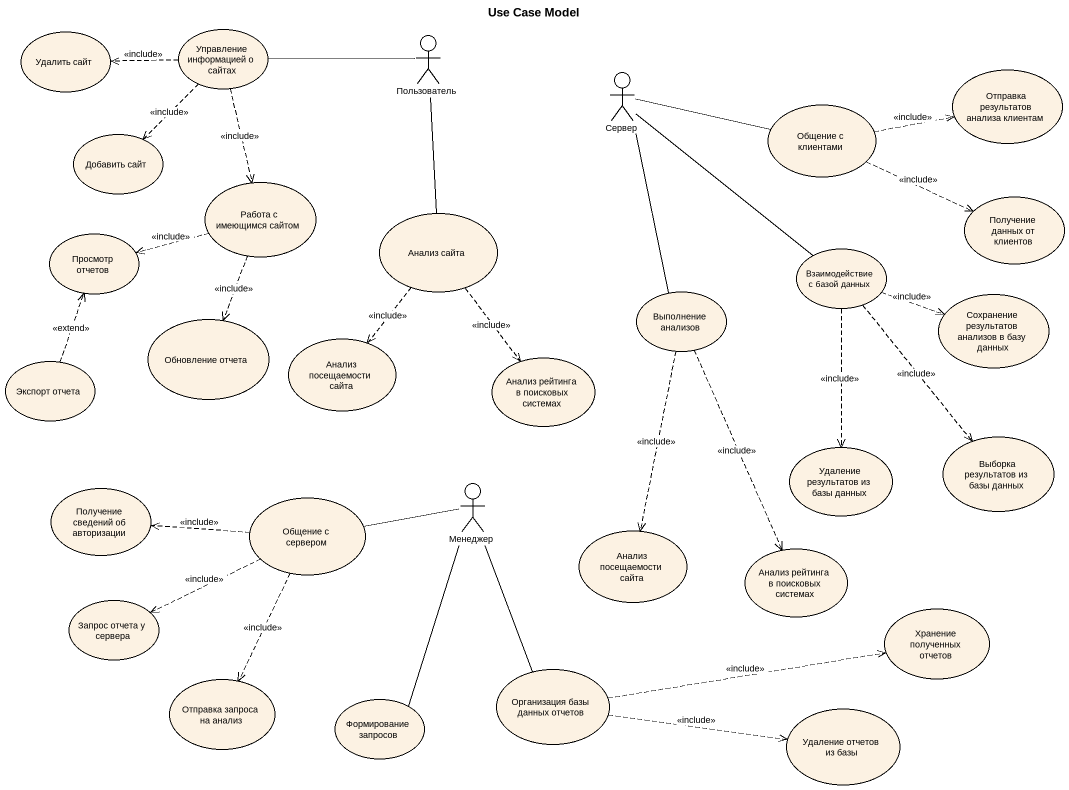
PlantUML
@startuml
title Use Case Model
usecase "Удалить сайт" as Удалить_сайт
usecase "Управление информацией о сайтах" as Управление_информацией_о
actor Пользователь
actor Сервер
usecase "Отправка результатов анализа клиентам" as Отправка_результатов
usecase "Общение с клиентами" as Общение_с_клиентами
usecase "Добавить сайт" as Добавить_сайт
usecase "Работа с имеющимся сайтом" as Работа_с_имеющимся_сайтом
usecase "Анализ сайта" as Анализ_сайта
usecase "Получение данных от клиентов" as Получение_данных_от_клиентов
usecase "Просмотр отчетов" as Просмотр_отчетов
usecase "Взаимодействие с базой данных" as Взаимодействие_с_базой
usecase "Выполнение анализов" as Выполнение_анализов
usecase "Сохранение результатов анализов в базу данных" as Сохранение_результатов
usecase "Обновление отчета" as Обновление_отчета
usecase "Анализ посещаемости сайта" as Анализ_посещаемости_сайта
usecase "Экспорт отчета" as Экспорт_отчета
usecase "Анализ рейтинга в поисковых системах" as Анализ_рейтинга_в_поисковых
usecase "Удаление результатов из базы данных" as Удаление_результатов_из
usecase "Выборка результатов из базы данных" as Выборка_результатов_из_базы
usecase "Получение сведений об авторизации" as Получение_сведений_об
usecase "Общение с сервером" as Общение_с_сервером
actor Менеджер
usecase "Анализ посещаемости сайта" as Анализ_посещаемости_сайта_2
usecase "Анализ рейтинга в поисковых системах" as Анализ_рейтинга_в_поисковых_2
usecase "Запрос отчета у сервера" as Запрос_отчета_у_сервера
usecase "Хранение полученных отчетов" as Хранение_полученных_отчетов
usecase "Отправка запроса на анализ" as Отправка_запроса_на_анализ
usecase "Организация базы данных отчетов" as Организация_базы_данных
usecase "Формирование запросов" as Формирование_запросов
usecase "Удаление отчетов из базы" as Удаление_отчетов_из_базы
Управление_информацией_о .left.> Удалить_сайт : <<include>>
Управление_информацией_о ..> Добавить_сайт : <<include>>
Управление_информацией_о ..> Работа_с_имеющимся_сайтом : <<include>>
Пользователь -left- Управление_информацией_о
Пользователь -- Анализ_сайта
Сервер -right- Общение_с_клиентами
Сервер -- Взаимодействие_с_базой
Сервер -- Выполнение_анализов
Общение_с_клиентами .right.> Отправка_результатов : <<include>>
Общение_с_клиентами .right.> Получение_данных_от_клиентов : <<include>>
Работа_с_имеющимся_сайтом .left.> Просмотр_отчетов : <<include>>
Работа_с_имеющимся_сайтом ..> Обновление_отчета : <<include>>
Анализ_сайта ..> Анализ_посещаемости_сайта : <<include>>
Анализ_сайта ..> Анализ_рейтинга_в_поисковых : <<include>>
Взаимодействие_с_базой .right.> Сохранение_результатов : <<include>>
Взаимодействие_с_базой ..> Удаление_результатов_из : <<include>>
Взаимодействие_с_базой ..> Выборка_результатов_из_базы : <<include>>
Выполнение_анализов ..> Анализ_посещаемости_сайта_2 : <<include>>
Выполнение_анализов ..> Анализ_рейтинга_в_поисковых_2 : <<include>>
Экспорт_отчета .up.> Просмотр_отчетов : <<extend>>
Общение_с_сервером .left.> Получение_сведений_об : <<include>>
Общение_с_сервером .left.> Запрос_отчета_у_сервера : <<include>>
Общение_с_сервером ..> Отправка_запроса_на_анализ : <<include>>
Менеджер -left- Общение_с_сервером
Менеджер -- Организация_базы_данных
Организация_базы_данных .right.> Хранение_полученных_отчетов : <<include>>
Организация_базы_данных .right.> Удаление_отчетов_из_базы : <<include>>
Формирование_запросов -up- Менеджер
@enduml
